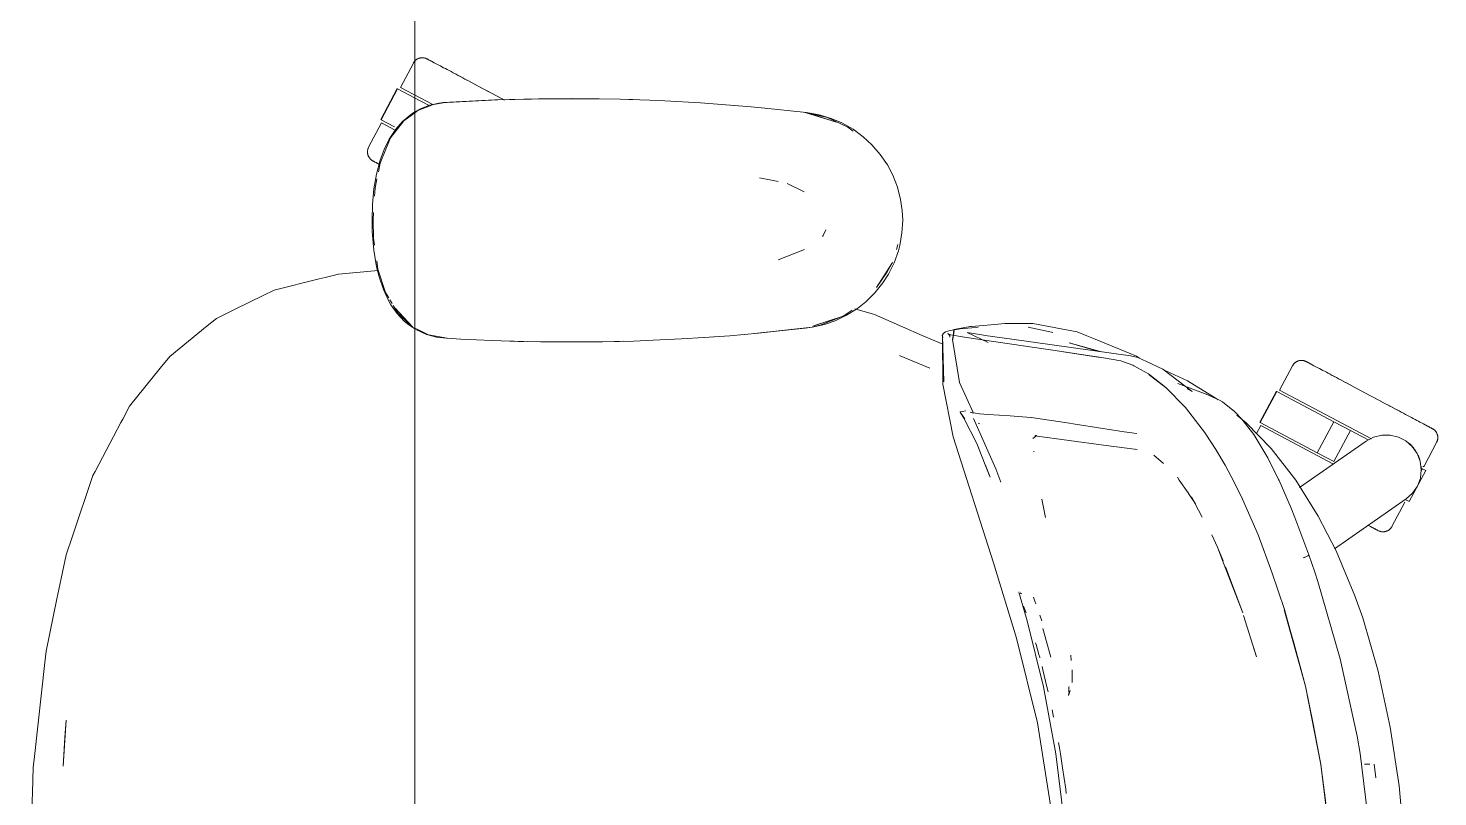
# Model space of a CAD drawing. Header units: millimetres. Extents: x 155927 to 326028, y -36033 to 97293.
# Drawn here: x 192746 to 193308, y 32216 to 32522 of the extents above; entities that cross this region are included whole.
import ezdxf

# ---------------------------------------------------------------- set-up
doc = ezdxf.new("R2010")
doc.units = ezdxf.units.MM
doc.header["$MEASUREMENT"] = 0
doc.layers.add('G-IMPT', color=8, linetype='CONTINUOUS', lineweight=9)
doc.layers.add('I-FURN', color=8, linetype='CONTINUOUS', lineweight=9)

msp = doc.modelspace()

# ---------------------------------------------------------------- linework, layer by layer
at = {"layer": 'G-IMPT'}
for p, q in [((192953.64, 32493.85), (192932.25, 32493.35)), ((192943.81, 32493.69), (192932.25, 32493.35)), ((192953.64, 32493.85), (192933.46, 32493.39)), ((192943.81, 32493.69), (192963.03, 32493.9)), ((192953.64, 32493.85), (192943.81, 32493.69)), ((192973.83, 32493.81), (192943.81, 32493.69)), ((192951.61, 32493.83), (192949.7, 32493.76)), ((192953.64, 32493.81), (192951.61, 32493.83)), ((192973.83, 32493.81), (192953.64, 32493.85)), ((192973.83, 32493.81), (192963.03, 32493.9)), ((192973.83, 32493.81), (192982.25, 32493.64)), ((192994, 32493.25), (192982.25, 32493.64)), ((192900.4, 32488.28), (192895.99, 32485.01)), ((192900.4, 32488.57), (192899.21, 32487.88)), ((192902.64, 32489.84), (192900.4, 32488.57)), ((192901.61, 32489.17), (192900.4, 32488.28)), ((192907.81, 32491.58), (192901.61, 32489.17)), ((192902.64, 32489.84), (192906.28, 32491.24)), ((192907.63, 32491.6), (192906.28, 32491.24)), ((192907.63, 32491.6), (192910.02, 32492.05)), ((192907.81, 32491.58), (192911.66, 32492.17)), ((192911.67, 32492.3), (192910.02, 32492.05)), ((192933.46, 32493.39), (192911.67, 32492.3)), ((192932.25, 32493.35), (192911.67, 32492.3)), ((192911.67, 32492.3), (192913.28, 32492.41)), ((192933.46, 32493.39), (192913.28, 32492.41)), ((192932.25, 32493.35), (192933.46, 32493.39)), ((192987.18, 32493.5), (192985.69, 32493.52)), ((192989.12, 32493.39), (192987.18, 32493.5)), ((192994, 32493.25), (193000.03, 32493)), ((193014.17, 32492.19), (193000.03, 32493)), ((193019.26, 32491.86), (193014.17, 32492.19)), ((193019.26, 32491.86), (193034.31, 32490.62)), ((193027.44, 32491.21), (193029.12, 32491.04)), ((193034.31, 32490.62), (193038.44, 32490.27)), ((193038.44, 32490.27), (193056.37, 32488.36)), ((193055.86, 32488.36), (193068.32, 32484.53)), ((193055.86, 32488.36), (193059.17, 32487.45)), ((193056.37, 32488.36), (193061.41, 32487.47)), ((193064.82, 32486.32), (193056.42, 32488.24)), ((192895.99, 32485.01), (192890.77, 32478.22)), ((192892.8, 32481.77), (192895.47, 32484.81)), ((192899.21, 32487.88), (192895.47, 32484.81)), ((193068.32, 32484.53), (193059.17, 32487.45)), ((193066.28, 32486), (193061.41, 32487.47)), ((193064.82, 32486.32), (193072.89, 32482.58)), ((193070.51, 32484.19), (193066.28, 32486)), ((193070.51, 32484.19), (193074.95, 32481.68)), ((193075, 32480.99), (193072.89, 32482.58)), ((192890.15, 32477.72), (192888.16, 32473.65)), ((192890.77, 32478.22), (192888.93, 32473.82)), ((192890.15, 32477.72), (192892.8, 32481.77)), ((193079.04, 32478.68), (193074.95, 32481.68)), ((193079.04, 32478.68), (193082.48, 32475.52)), ((192886.58, 32469.31), (192888.16, 32473.65)), ((192886.6, 32468.2), (192888.93, 32473.82)), ((193085.8, 32471.68), (193082.48, 32475.52)), ((193088.63, 32467.52), (193085.8, 32471.68)), ((192886.58, 32469.31), (192885.15, 32463.83)), ((192886.6, 32468.2), (192885.89, 32464.74)), ((193088.63, 32467.52), (193090.82, 32463.35)), ((192884.15, 32457.9), (192885.15, 32463.83)), ((192885.33, 32461.99), (192884.56, 32458.24)), ((193037.65, 32462.4), (193045.09, 32460.82)), ((193055.49, 32456.79), (193048.7, 32460.06)), ((193090.82, 32463.35), (193092.65, 32458.64)), ((192884.15, 32457.9), (192883.58, 32451.75)), ((192884.56, 32458.24), (192884.37, 32455.03)), ((193093.91, 32453.77), (193092.65, 32458.64)), ((192883.4, 32445.41), (192883.58, 32451.75)), ((193093.91, 32453.77), (193094.56, 32449.26)), ((193094.73, 32445.41), (193094.56, 32449.26)), ((192883.49, 32440.91), (192883.4, 32445.41)), ((192883.97, 32448.52), (192883.78, 32445.41)), ((192884.01, 32438.25), (192883.78, 32445.41)), ((193094.73, 32445.41), (193094.44, 32440.37)), ((192883.49, 32440.91), (192884.07, 32433.59)), ((192884.01, 32438.25), (192884.4, 32435.47)), ((193063.1, 32439.36), (193062.81, 32438.91)), ((193064.12, 32441.59), (193063.1, 32439.36)), ((193094.44, 32440.37), (193093.56, 32435.42)), ((192885.18, 32426.83), (192884.07, 32433.59)), ((193045.15, 32429.69), (193055.58, 32433.84)), ((193091.28, 32428.52), (193092.99, 32433.3)), ((193092.19, 32433.73), (193092.81, 32435.76)), ((193093.56, 32435.42), (193092.99, 32433.3)), ((192886.16, 32422.9), (192885.18, 32426.83)), ((192885.27, 32429.28), (192885.74, 32425.99)), ((193090.63, 32428.62), (193084.31, 32418.67)), ((193090.63, 32428.62), (193088.47, 32424.94)), ((193091.28, 32428.52), (193089.04, 32424.01)), ((192844.39, 32417.64), (192862.33, 32422.04)), ((192862.33, 32422.04), (192864.7, 32422.63)), ((192869.99, 32423.92), (192864.7, 32422.63)), ((192885.87, 32425.37), (192869.99, 32423.92)), ((192885.74, 32425.99), (192888.77, 32416.6)), ((192886.16, 32422.9), (192887.9, 32417.82)), ((193088.47, 32424.94), (193084.31, 32418.67)), ((193089.04, 32424.01), (193086.77, 32420.47)), ((192840.02, 32415.49), (192828.55, 32409.85)), ((192840.02, 32415.49), (192844.39, 32417.64)), ((192887.9, 32417.82), (192890.11, 32413.18)), ((192888.77, 32416.6), (192890.01, 32414.51)), ((193083.59, 32416.49), (193079.98, 32412.94)), ((193083.59, 32416.49), (193086.77, 32420.47)), ((192821.39, 32406.32), (192828.55, 32409.85)), ((192890.11, 32413.18), (192890.91, 32411.8)), ((192890.51, 32413.68), (192891.37, 32412.24)), ((192893.36, 32408.35), (192890.91, 32411.8)), ((192891.84, 32411.45), (192893.73, 32408.29)), ((192892.53, 32410.38), (192893.81, 32408.91)), ((192892.53, 32410.38), (192899.44, 32402.99)), ((193071.02, 32407.2), (193074.6, 32409.62)), ((193072.35, 32407.59), (193076.67, 32410.32)), ((193083.51, 32407.88), (193075.69, 32410.13)), ((193079.98, 32412.94), (193076.67, 32410.32)), ((192817.74, 32403.35), (192821.39, 32406.32)), ((192896.22, 32405.3), (192893.36, 32408.35)), ((192893.73, 32408.29), (192899.44, 32402.99)), ((192894.44, 32408.19), (192897.03, 32405.22)), ((192896.22, 32405.3), (192897.55, 32404.17)), ((192899.44, 32402.99), (192897.03, 32405.22)), ((192900.4, 32402.21), (192897.55, 32404.17)), ((193058.67, 32402.8), (193063.63, 32403.95)), ((193071.02, 32407.2), (193059.17, 32403.38)), ((193068.32, 32406.29), (193059.17, 32403.38)), ((193061.8, 32403.59), (193069.99, 32406.79)), ((193067.77, 32405.4), (193063.63, 32403.95)), ((193072.35, 32407.59), (193067.77, 32405.4)), ((193071.02, 32407.2), (193068.32, 32406.29)), ((193083.51, 32407.88), (193094.63, 32403.02)), ((193131.4, 32403.97), (193122.08, 32403.17)), ((193131.4, 32403.97), (193135.36, 32404.32)), ((193135.36, 32404.32), (193139.53, 32404.31)), ((193146.5, 32404.29), (193139.53, 32404.31)), ((193146.5, 32404.29), (193164.19, 32401.05)), ((192817.74, 32403.35), (192802.79, 32391.18)), ((192901.67, 32401.89), (192900.4, 32402.51)), ((192900.77, 32401.97), (192905.09, 32399.98)), ((192901.67, 32401.89), (192905.93, 32399.78)), ((192909.04, 32398.91), (192905.09, 32399.98)), ((192905.93, 32399.78), (192913.28, 32398.41)), ((192913.05, 32398.41), (192909.04, 32398.91)), ((192918.72, 32398.13), (192913.05, 32398.41)), ((192995.37, 32397.63), (193006.68, 32398.17)), ((193015.55, 32398.73), (193006.68, 32398.17)), ((193015.55, 32398.73), (193025.84, 32399.46)), ((193017.59, 32398.87), (193015.69, 32398.78)), ((193017.59, 32398.87), (193019.01, 32399)), ((193037.24, 32400.44), (193025.84, 32399.46)), ((193058.67, 32402.8), (193035.72, 32400.34)), ((193035.72, 32400.34), (193055.86, 32402.46)), ((193058.67, 32402.8), (193037.24, 32400.44)), ((193058.67, 32402.8), (193055.86, 32402.46)), ((193058.75, 32403.01), (193061.8, 32403.59)), ((193094.63, 32403.02), (193102.47, 32399.6)), ((193102.47, 32399.6), (193110.64, 32396.03)), ((193110.5, 32399.58), (193110.89, 32400.16)), ((193110.5, 32399.58), (193110.69, 32398.72)), ((193111.11, 32381.02), (193110.53, 32399.47)), ((193110.53, 32399.47), (193110.63, 32399)), ((193111.11, 32381.02), (193110.63, 32399)), ((193110.67, 32380.13), (193110.63, 32399)), ((193110.63, 32399), (193110.66, 32398.83)), ((193110.69, 32398.72), (193110.66, 32398.83)), ((193111.27, 32400.65), (193110.89, 32400.16)), ((193111.27, 32400.65), (193111.81, 32400.97)), ((193113.67, 32401.52), (193111.81, 32400.97)), ((193113.16, 32399.93), (193112.66, 32400.32)), ((193113.75, 32399.77), (193112.66, 32400.32)), ((193113.75, 32399.77), (193113.13, 32399.93)), ((193113.13, 32399.93), (193119.4, 32398.83)), ((193113.48, 32399.39), (193113.16, 32399.93)), ((193113.48, 32399.39), (193113.56, 32398.89)), ((193116.95, 32402.06), (193113.67, 32401.52)), ((193115.27, 32401.46), (193114.59, 32397.88)), ((193114.65, 32397.92), (193115.04, 32401.87)), ((193115.27, 32401.46), (193114.65, 32397.92)), ((193117.36, 32402.32), (193115.04, 32401.87)), ((193116.95, 32402.06), (193117.56, 32402.13)), ((193117.36, 32402.32), (193121.61, 32403.13)), ((193122.25, 32402.65), (193117.56, 32402.13)), ((193127.25, 32397.71), (193119.4, 32398.83)), ((193128.8, 32396.73), (193120.37, 32400.73)), ((193120.37, 32400.73), (193121.24, 32400.59)), ((193121.24, 32400.59), (193126.26, 32399.76)), ((193122.08, 32403.17), (193121.61, 32403.13)), ((193122.25, 32402.65), (193124.84, 32402.86)), ((193126.26, 32399.76), (193127.55, 32399.54)), ((193138.22, 32398.1), (193127.55, 32399.54)), ((193144.63, 32402.88), (193153.94, 32400.83)), ((193153.94, 32400.83), (193154.51, 32400.68)), ((193164.19, 32401.05), (193168.05, 32399.46)), ((193171.42, 32398.07), (193168.05, 32399.46)), ((192918.72, 32398.13), (192931.28, 32397.51)), ((192934.82, 32397.39), (192931.28, 32397.51)), ((192950.49, 32397.01), (192934.82, 32397.39)), ((192938.22, 32397.33), (192941.55, 32397.19)), ((192943.77, 32397.19), (192941.55, 32397.19)), ((192950.49, 32397.01), (192955, 32396.96)), ((192955, 32396.96), (192969.72, 32396.97)), ((192975.19, 32397.04), (192969.72, 32396.97)), ((192975.19, 32397.04), (192987.49, 32397.33)), ((192981.97, 32397.18), (192979.89, 32397.18)), ((192983.62, 32397.25), (192981.97, 32397.18)), ((192995.37, 32397.63), (192987.49, 32397.33)), ((193117.3, 32380.84), (193114.59, 32397.88)), ((193158.13, 32393.16), (193127.25, 32397.71)), ((193138.22, 32398.1), (193185.43, 32391.43)), ((193158.13, 32393.16), (193173.32, 32390.83)), ((193158.73, 32393.06), (193173.89, 32390.77)), ((193158.73, 32393.06), (193173.32, 32390.83)), ((193161.01, 32396.56), (193172.9, 32393.2)), ((193161.01, 32396.56), (193173.96, 32393.05)), ((193187.87, 32391.27), (193171.42, 32398.07)), ((192802.79, 32391.18), (192799.03, 32386.51)), ((193093.41, 32391.6), (193093.67, 32391.49)), ((193105.53, 32386.57), (193093.67, 32391.49)), ((193181.57, 32389.47), (193173.89, 32390.77)), ((193186.36, 32387.71), (193181.57, 32389.47)), ((193185.43, 32391.43), (193188.43, 32390.78)), ((193186.36, 32387.71), (193186.78, 32387.5)), ((193192.61, 32384.21), (193186.78, 32387.5)), ((193189.04, 32390.5), (193187.87, 32391.27)), ((193191.79, 32389.22), (193188.43, 32390.78)), ((193198.37, 32386.15), (193191.79, 32389.22)), ((192786.82, 32371.38), (192799.03, 32386.51)), ((193199.58, 32378.79), (193192.61, 32384.21)), ((193192.84, 32383.89), (193199.79, 32378.49)), ((193192.84, 32383.89), (193196.21, 32381.3)), ((193210.02, 32377.24), (193198.37, 32386.15)), ((193208.13, 32381.53), (193199.5, 32385.51)), ((193219.58, 32374.4), (193208.13, 32381.53)), ((193114.87, 32359.18), (193110.67, 32380.13)), ((193117.3, 32380.84), (193122.89, 32368.54)), ((193199.79, 32378.49), (193196.21, 32381.3)), ((193199.58, 32378.79), (193207.31, 32370.89)), ((193204.36, 32380.47), (193216.27, 32375.96)), ((193210.02, 32377.24), (193208.07, 32378.35)), ((193218.5, 32374.89), (193216.27, 32375.96)), ((192786.82, 32371.38), (192784.11, 32366.25)), ((193207.31, 32370.89), (193215.33, 32360.46)), ((193220.93, 32373.71), (193218.5, 32374.89)), ((193219.58, 32374.4), (193220.34, 32373.9)), ((193220.93, 32373.71), (193222.07, 32373.1)), ((193222.07, 32373.1), (193226.93, 32369.23)), ((192783.39, 32364.87), (192773.09, 32345.37)), ((192783.39, 32364.87), (192784.11, 32366.25)), ((193117.66, 32369.03), (193117.63, 32368.86)), ((193117.69, 32369.16), (193117.66, 32369.03)), ((193117.66, 32369.03), (193119.5, 32366.32)), ((193117.66, 32369.03), (193119.01, 32366.57)), ((193118.38, 32369.3), (193117.69, 32369.16)), ((193119.91, 32369.47), (193118.38, 32369.3)), ((193124.29, 32356.46), (193119.01, 32366.57)), ((193121.64, 32368.99), (193122.42, 32368.72)), ((193122.48, 32368.69), (193122.42, 32368.72)), ((193124.94, 32368.41), (193122.48, 32368.69)), ((193131.84, 32346.36), (193122.92, 32366.51)), ((193125.3, 32364.35), (193124.86, 32364.62)), ((193124.94, 32368.41), (193125.31, 32368.37)), ((193128.72, 32368.11), (193125.31, 32368.37)), ((193128.72, 32368.11), (193137.56, 32367.48)), ((193145.81, 32366.86), (193137.56, 32367.48)), ((193145.89, 32366.85), (193145.81, 32366.86)), ((193145.89, 32366.85), (193161.1, 32364.64)), ((193161.1, 32364.64), (193162.65, 32364.4)), ((193229.83, 32366.21), (193226.93, 32369.23)), ((193227.82, 32367.79), (193231.5, 32364.79)), ((193229.83, 32366.21), (193234.54, 32360.08)), ((193231.5, 32364.79), (193241.46, 32354.5)), ((193130.86, 32308.94), (193114.87, 32359.18)), ((193146.55, 32358.47), (193148.11, 32359.72)), ((193147.4, 32359.59), (193147.66, 32359.64)), ((193174.73, 32355.85), (193147.4, 32359.59)), ((193147.9, 32359.68), (193147.66, 32359.64)), ((193162.65, 32364.4), (193174.43, 32362.53)), ((193176.09, 32362.27), (193174.43, 32362.53)), ((193182.92, 32361.21), (193176.09, 32362.27)), ((193182.92, 32361.21), (193188, 32360.46)), ((193215.33, 32360.46), (193215.5, 32360.2)), ((193219.39, 32354.1), (193215.5, 32360.2)), ((193234.54, 32360.08), (193235.41, 32358.79)), ((193124.29, 32356.46), (193127.55, 32347.99)), ((193146.9, 32353.52), (193146.94, 32353.18)), ((193174.73, 32355.85), (193188.09, 32354.07)), ((193188.09, 32354.07), (193187.62, 32354.22)), ((193219.39, 32354.1), (193223.15, 32347.87)), ((193240.14, 32350.79), (193235.41, 32358.79)), ((193251.26, 32341.89), (193241.46, 32354.5)), ((193129.56, 32343.09), (193127.54, 32348.2)), ((193127.54, 32348.2), (193129.33, 32343.67)), ((193127.55, 32347.99), (193129.56, 32343.09)), ((193198.59, 32348.57), (193194.68, 32351.91)), ((193226.72, 32341.08), (193223.15, 32347.87)), ((193244.45, 32342.18), (193240.14, 32350.79)), ((193244.67, 32341.74), (193240.14, 32350.79)), ((193240.14, 32350.79), (193240.45, 32350.19)), ((193244.67, 32341.74), (193240.45, 32350.19)), ((192764.06, 32319.62), (192772.21, 32343.71)), ((192773.09, 32345.37), (192772.21, 32343.71)), ((193133.84, 32341.11), (193131.84, 32346.36)), ((193204.86, 32341.94), (193204.11, 32343.04)), ((193244.45, 32342.18), (193244.67, 32341.74)), ((193208.35, 32336.81), (193204.86, 32341.94)), ((193208.75, 32336.23), (193208.35, 32336.81)), ((193226.72, 32341.08), (193230.11, 32334.36)), ((193244.67, 32341.74), (193249.44, 32330.78)), ((193251.26, 32341.89), (193260.24, 32327.6)), ((193151.58, 32327.05), (193150.16, 32334.3)), ((193211.31, 32332.47), (193208.75, 32336.23)), ((193211.31, 32332.47), (193209.8, 32335.25)), ((193213.98, 32327.16), (193209.8, 32335.25)), ((193236.29, 32320.13), (193230.11, 32334.36)), ((193249.44, 32330.78), (193250.92, 32327.1)), ((193250.92, 32327.1), (193256.49, 32312.14)), ((193260.24, 32327.6), (193267.33, 32313.82)), ((192764.06, 32319.62), (192761.55, 32312.18)), ((193217.86, 32320.1), (193220.06, 32315.25)), ((193236.29, 32320.13), (193241.75, 32305.25)), ((193220.06, 32315.25), (193222.37, 32309.81)), ((193220.06, 32315.25), (193222.78, 32308.17)), ((192758.68, 32298.36), (192761.55, 32312.18)), ((193130.86, 32308.94), (193140.04, 32278.96)), ((193255.22, 32311.36), (193254.17, 32310.93)), ((193254.17, 32310.93), (193254.76, 32311.16)), ((193255.22, 32311.36), (193254.76, 32311.16)), ((193255.22, 32311.36), (193256.05, 32311.74)), ((193255.22, 32311.36), (193255.87, 32311.63)), ((193255.87, 32311.63), (193256.05, 32311.74)), ((193256.45, 32312.01), (193256.05, 32311.74)), ((193256.05, 32311.74), (193256.44, 32311.96)), ((193256.45, 32312.01), (193256.44, 32311.96)), ((193256.49, 32312.14), (193256.45, 32312.01)), ((193256.45, 32312.01), (193256.45, 32312.14)), ((193256.45, 32312.14), (193258.86, 32305.21)), ((193274.84, 32295.85), (193267.33, 32313.82)), ((193223.45, 32306.44), (193222.78, 32308.17)), ((193230.16, 32289), (193223.34, 32307.4)), ((193230.16, 32289), (193223.45, 32306.44)), ((193246.75, 32290.33), (193241.75, 32305.25)), ((193260.05, 32301.6), (193258.86, 32305.21)), ((192757.91, 32294.68), (192758.68, 32298.36)), ((193141.09, 32297.37), (193141, 32297.14)), ((193141, 32297.14), (193141.06, 32296.91)), ((193269, 32270.77), (193260.05, 32301.6)), ((192757.91, 32294.68), (192753.56, 32273.74)), ((193141.06, 32296.91), (193141.13, 32296.61)), ((193141.13, 32296.61), (193141.2, 32296.34)), ((193144.27, 32285.92), (193141.2, 32296.34)), ((193142.09, 32296.6), (193141.48, 32296.98)), ((193142.09, 32296.6), (193141.88, 32296.74)), ((193143.11, 32291.11), (193142.87, 32291.77)), ((193147.39, 32293.67), (193146.78, 32295.32)), ((193147.39, 32293.67), (193147.77, 32292.66)), ((193277.92, 32287.12), (193274.84, 32295.85)), ((193143.11, 32291.11), (193143.85, 32289.01)), ((193150.82, 32259.6), (193144.27, 32285.92)), ((193150.11, 32285.9), (193149.38, 32288.12)), ((193235.69, 32271.52), (193230.44, 32288.01)), ((193250.48, 32277.08), (193246.71, 32290.25)), ((193255.14, 32259.84), (193246.71, 32290.25)), ((193255.14, 32259.84), (193246.75, 32290.33)), ((193277.92, 32287.12), (193284.09, 32265.87)), ((193150.55, 32282.81), (193153.75, 32271.37)), ((193148.35, 32245.28), (193140.04, 32278.96)), ((193147.85, 32276.49), (193147.64, 32277.18)), ((193148.96, 32272.49), (193147.85, 32276.49)), ((193235.69, 32271.52), (193234.61, 32274.96)), ((193250.48, 32277.08), (193255.14, 32259.84)), ((192748.95, 32231.87), (192753.08, 32269.32)), ((192753.56, 32273.74), (192753.08, 32269.32)), ((193148.96, 32272.49), (193149.28, 32271.35)), ((193149.28, 32271.35), (193149.33, 32271.17)), ((193161.84, 32270.1), (193161.63, 32272.19)), ((193269, 32270.77), (193275.66, 32239.98)), ((193150.58, 32266.33), (193150.25, 32267.63)), ((193150.58, 32266.33), (193152.14, 32259.58)), ((193162.24, 32261.25), (193162.15, 32266.3)), ((193162.15, 32266.3), (193162.23, 32264.03)), ((193162.24, 32261.25), (193162.23, 32264.03)), ((193284.09, 32265.87), (193288.91, 32243.51)), ((193150.82, 32259.6), (193155.75, 32232.93)), ((193152.59, 32257.61), (193152.14, 32259.58)), ((193160.7, 32256.19), (193161.39, 32258.14)), ((193160.92, 32257.42), (193160.95, 32259.54)), ((193160.96, 32259.4), (193160.95, 32259.54)), ((193255.14, 32259.84), (193261.31, 32228.71)), ((193255.14, 32259.84), (193258.21, 32244.81)), ((193255.14, 32259.84), (193261.31, 32228.79)), ((193160.92, 32257.24), (193160.7, 32256.19)), ((193154.79, 32247.56), (193154.25, 32250.37)), ((192760.35, 32228.04), (192761.6, 32246.32)), ((192761.6, 32246.32), (192760.98, 32239.37)), ((193148.35, 32245.28), (193154.35, 32207.36)), ((193261.31, 32228.71), (193258.21, 32244.81)), ((193288.91, 32243.51), (193292.4, 32220.09)), ((192760.35, 32228.04), (192760.98, 32239.37)), ((193156.72, 32237.46), (193157.27, 32234.55)), ((193276.85, 32233.06), (193275.66, 32239.98)), ((192748.95, 32231.87), (192748.47, 32227.5)), ((193155.75, 32232.93), (193159.05, 32206.01)), ((193157.52, 32232.92), (193157.27, 32234.55)), ((193158.37, 32227.3), (193157.52, 32232.92)), ((193280.66, 32202.89), (193276.85, 32233.06)), ((192748.14, 32217.56), (192748.47, 32227.5)), ((193158.37, 32227.3), (193159.66, 32218.78)), ((193265.14, 32197.19), (193261.31, 32228.79)), ((193265.1, 32197.15), (193261.31, 32228.71)), ((193261.31, 32228.71), (193263.26, 32213.23)), ((193278.64, 32228.75), (193280.73, 32228.82)), ((193280.73, 32228.82), (193280.62, 32228.82)), ((193282.5, 32228.79), (193283.15, 32223.38)), ((193159.66, 32218.78), (193159.85, 32217.12)), ((193292.4, 32220.09), (193294.66, 32194.52)), ((192748.14, 32217.56), (192746.44, 32165.38))]:
    msp.add_line(p, q, dxfattribs=at)
at = {"layer": 'I-FURN'}
for p, q in [((192900.4, 31407.61), (192900.4, 32807.61)), ((192900.4, 32807.61), (192900.4, 31407.61)), ((192899.84, 32508.04), (192894.69, 32498.36)), ((192899.84, 32508.04), (192899.92, 32508.19)), ((192899.92, 32508.19), (192900, 32508.32)), ((192900, 32508.32), (192900.09, 32508.46)), ((192900.09, 32508.46), (192900.19, 32508.59)), ((192900.19, 32508.59), (192900.29, 32508.71)), ((192900.29, 32508.71), (192900.39, 32508.84)), ((192900.39, 32508.84), (192900.5, 32508.95)), ((192900.5, 32508.95), (192900.62, 32509.07)), ((192900.62, 32509.07), (192900.74, 32509.18)), ((192900.74, 32509.18), (192900.86, 32509.28)), ((192900.86, 32509.28), (192900.99, 32509.38)), ((192900.99, 32509.38), (192901.12, 32509.47)), ((192901.12, 32509.47), (192901.25, 32509.56)), ((192901.25, 32509.56), (192901.39, 32509.65)), ((192901.39, 32509.65), (192901.53, 32509.72)), ((192901.53, 32509.72), (192901.68, 32509.79)), ((192901.68, 32509.79), (192901.82, 32509.86)), ((192901.82, 32509.86), (192901.97, 32509.92)), ((192901.97, 32509.92), (192902.12, 32509.98)), ((192902.12, 32509.98), (192902.28, 32510.02)), ((192902.28, 32510.02), (192902.43, 32510.06)), ((192902.43, 32510.06), (192902.59, 32510.1)), ((192902.59, 32510.1), (192902.75, 32510.13)), ((192902.75, 32510.13), (192902.91, 32510.15)), ((192902.91, 32510.15), (192903.07, 32510.17)), ((192903.07, 32510.17), (192903.23, 32510.18)), ((192903.23, 32510.18), (192903.39, 32510.18)), ((192903.39, 32510.18), (192903.55, 32510.18)), ((192903.55, 32510.18), (192903.71, 32510.17)), ((192903.71, 32510.17), (192903.87, 32510.15)), ((192903.87, 32510.15), (192904.03, 32510.13)), ((192904.03, 32510.13), (192904.19, 32510.1)), ((192904.19, 32510.1), (192904.35, 32510.07)), ((192904.35, 32510.07), (192904.51, 32510.03)), ((192904.51, 32510.03), (192904.66, 32509.98)), ((192904.66, 32509.98), (192904.81, 32509.93)), ((192904.81, 32509.93), (192904.96, 32509.87)), ((192904.96, 32509.87), (192905.11, 32509.8)), ((192905.11, 32509.8), (192905.25, 32509.73)), ((192905.25, 32509.73), (192905.29, 32509.71)), ((192905.29, 32509.71), (192905.31, 32509.7)), ((192905.3, 32509.71), (192905.29, 32509.71)), ((192905.34, 32509.69), (192905.3, 32509.71)), ((192905.31, 32509.7), (192905.37, 32509.67)), ((192905.42, 32509.64), (192905.34, 32509.69)), ((192905.37, 32509.67), (192905.47, 32509.61)), ((192905.54, 32509.58), (192905.42, 32509.64)), ((192905.47, 32509.61), (192905.61, 32509.54)), ((192905.71, 32509.49), (192905.54, 32509.58)), ((192905.61, 32509.54), (192905.79, 32509.44)), ((192905.91, 32509.38), (192905.71, 32509.49)), ((192905.79, 32509.44), (192906.01, 32509.33)), ((192906.15, 32509.26), (192905.91, 32509.38)), ((192906.01, 32509.33), (192906.27, 32509.19)), ((192906.43, 32509.11), (192906.15, 32509.26)), ((192906.27, 32509.19), (192906.57, 32509.03)), ((192906.75, 32508.94), (192906.43, 32509.11)), ((192906.57, 32509.03), (192906.9, 32508.85)), ((192907.1, 32508.75), (192906.75, 32508.94)), ((192906.9, 32508.85), (192907.28, 32508.66)), ((192907.49, 32508.54), (192907.1, 32508.75)), ((192907.28, 32508.66), (192907.69, 32508.44)), ((192907.92, 32508.31), (192907.49, 32508.54)), ((192907.69, 32508.44), (192908.13, 32508.2)), ((192908.39, 32508.06), (192907.92, 32508.31)), ((192908.13, 32508.2), (192908.62, 32507.94)), ((192908.89, 32507.8), (192908.39, 32508.06)), ((192908.62, 32507.94), (192909.13, 32507.67)), ((192909.43, 32507.51), (192908.89, 32507.8)), ((192909.13, 32507.67), (192909.68, 32507.38)), ((192909.99, 32507.21), (192909.43, 32507.51)), ((192909.68, 32507.38), (192910.27, 32507.07)), ((192910.6, 32506.89), (192909.99, 32507.21)), ((192911.23, 32506.55), (192910.6, 32506.89)), ((192911.89, 32506.2), (192911.23, 32506.55)), ((192912.59, 32505.83), (192911.89, 32506.2)), ((192913.31, 32505.45), (192912.59, 32505.83)), ((192914.06, 32505.05), (192913.31, 32505.45)), ((192914.84, 32504.64), (192914.06, 32505.05)), ((192915.64, 32504.21), (192914.84, 32504.64)), ((192916.46, 32503.77), (192915.64, 32504.21)), ((192916.01, 32504.01), (192916.85, 32503.57)), ((192917.31, 32503.32), (192916.46, 32503.77)), ((192916.85, 32503.57), (192917.7, 32503.11)), ((192918.18, 32502.86), (192917.31, 32503.32)), ((192917.7, 32503.11), (192918.58, 32502.64)), ((192919.06, 32502.39), (192918.18, 32502.86)), ((192918.58, 32502.64), (192919.48, 32502.17)), ((192919.97, 32501.91), (192919.06, 32502.39)), ((192919.48, 32502.17), (192920.39, 32501.68)), ((192920.89, 32501.42), (192919.97, 32501.91)), ((192920.39, 32501.68), (192921.32, 32501.19)), ((192921.83, 32500.92), (192920.89, 32501.42)), ((192921.32, 32501.19), (192922.27, 32500.69)), ((192922.78, 32500.41), (192921.83, 32500.92)), ((192922.27, 32500.69), (192923.22, 32500.18)), ((192923.74, 32499.9), (192922.78, 32500.41)), ((192923.22, 32500.18), (192924.19, 32499.66)), ((192924.72, 32499.38), (192923.74, 32499.9)), ((192924.19, 32499.66), (192925.17, 32499.14)), ((192925.7, 32498.86), (192924.72, 32499.38)), ((192893.4, 32497.91), (192886.83, 32485.55)), ((192887, 32485.46), (192893.57, 32497.82)), ((192893.57, 32497.82), (192900.26, 32494.26)), ((192899.98, 32495.55), (192894.69, 32498.36)), ((192907.36, 32491.62), (192899.98, 32495.55)), ((192900.26, 32494.26), (192906.08, 32491.17)), ((192925.17, 32499.14), (192926.16, 32498.62)), ((192926.69, 32498.33), (192925.7, 32498.86)), ((192926.16, 32498.62), (192927.15, 32498.09)), ((192927.69, 32497.8), (192926.69, 32498.33)), ((192927.15, 32498.09), (192928.15, 32497.56)), ((192928.69, 32497.27), (192927.69, 32497.8)), ((192928.15, 32497.56), (192929.15, 32497.02)), ((192929.7, 32496.74), (192928.69, 32497.27)), ((192929.15, 32497.02), (192930.16, 32496.49)), ((192930.7, 32496.2), (192929.7, 32496.74)), ((192930.16, 32496.49), (192931.16, 32495.95)), ((192931.71, 32495.67), (192930.7, 32496.2)), ((192931.16, 32495.95), (192932.17, 32495.42)), ((192932.71, 32495.13), (192931.71, 32495.67)), ((192932.17, 32495.42), (192933.17, 32494.89)), ((192933.71, 32494.6), (192932.71, 32495.13)), ((192933.17, 32494.89), (192934.17, 32494.36)), ((192934.7, 32494.07), (192933.71, 32494.6)), ((192934.17, 32494.36), (192935.16, 32493.83)), ((192935.69, 32493.55), (192934.7, 32494.07)), ((192935.16, 32493.83), (192936.14, 32493.31)), ((192887.18, 32484.23), (192882.03, 32474.55)), ((192892.29, 32482.65), (192887, 32485.46)), ((192892.37, 32481.47), (192887.18, 32484.23)), ((192881.56, 32472.81), (192881.57, 32472.97)), ((192881.56, 32472.65), (192881.56, 32472.81)), ((192881.56, 32472.48), (192881.56, 32472.65)), ((192881.57, 32472.32), (192881.56, 32472.48)), ((192881.57, 32472.97), (192881.59, 32473.13)), ((192881.59, 32472.16), (192881.57, 32472.32)), ((192881.59, 32473.13), (192881.61, 32473.29)), ((192881.61, 32472), (192881.59, 32472.16)), ((192881.61, 32473.29), (192881.64, 32473.45)), ((192881.64, 32471.84), (192881.61, 32472)), ((192881.64, 32473.45), (192881.67, 32473.6)), ((192881.68, 32471.69), (192881.64, 32471.84)), ((192881.67, 32473.6), (192881.71, 32473.76)), ((192881.72, 32471.53), (192881.68, 32471.69)), ((192881.71, 32473.76), (192881.76, 32473.91)), ((192881.77, 32471.38), (192881.72, 32471.53)), ((192881.76, 32473.91), (192881.81, 32474.07)), ((192881.82, 32471.23), (192881.77, 32471.38)), ((192881.81, 32474.07), (192881.87, 32474.22)), ((192881.88, 32471.08), (192881.82, 32471.23)), ((192881.87, 32474.22), (192881.94, 32474.36)), ((192881.94, 32474.36), (192882.01, 32474.51)), ((192882.01, 32474.51), (192882.03, 32474.55)), ((192881.95, 32470.93), (192881.88, 32471.08)), ((192882.02, 32470.78), (192881.95, 32470.93)), ((192882.1, 32470.64), (192882.02, 32470.78)), ((192882.18, 32470.51), (192882.1, 32470.64)), ((192882.27, 32470.37), (192882.18, 32470.51)), ((192882.36, 32470.24), (192882.27, 32470.37)), ((192882.46, 32470.11), (192882.36, 32470.24)), ((192882.56, 32469.99), (192882.46, 32470.11)), ((192882.67, 32469.87), (192882.56, 32469.99)), ((192882.79, 32469.76), (192882.67, 32469.87)), ((192882.91, 32469.65), (192882.79, 32469.76)), ((192883.03, 32469.54), (192882.91, 32469.65)), ((192883.15, 32469.44), (192883.03, 32469.54)), ((192883.28, 32469.35), (192883.15, 32469.44)), ((192883.42, 32469.26), (192883.28, 32469.35)), ((192883.56, 32469.17), (192883.42, 32469.26)), ((192883.7, 32469.1), (192883.56, 32469.17)), ((192883.7, 32469.09), (192883.7, 32469.1)), ((192883.7, 32469.1), (192883.72, 32469.08)), ((192883.74, 32469.07), (192883.7, 32469.09)), ((192883.72, 32469.08), (192883.78, 32469.05)), ((192883.83, 32469.03), (192883.74, 32469.07)), ((192883.78, 32469.05), (192883.88, 32469)), ((192883.95, 32468.96), (192883.83, 32469.03)), ((192883.88, 32469), (192884.02, 32468.92)), ((192884.11, 32468.88), (192883.95, 32468.96)), ((192884.02, 32468.92), (192884.2, 32468.83)), ((192884.31, 32468.77), (192884.11, 32468.88)), ((192884.2, 32468.83), (192884.42, 32468.71)), ((192884.55, 32468.64), (192884.31, 32468.77)), ((192884.42, 32468.71), (192884.68, 32468.57)), ((192884.83, 32468.49), (192884.55, 32468.64)), ((192884.68, 32468.57), (192884.97, 32468.42)), ((192885.15, 32468.32), (192884.83, 32468.49)), ((192884.97, 32468.42), (192885.31, 32468.24)), ((192885.51, 32468.13), (192885.15, 32468.32)), ((192885.31, 32468.24), (192885.68, 32468.04)), ((192885.9, 32467.92), (192885.51, 32468.13)), ((192885.68, 32468.04), (192886.09, 32467.82)), ((192886.33, 32467.7), (192885.9, 32467.92)), ((193249.97, 32387.48), (193244.82, 32377.8)), ((193249.97, 32387.48), (193250.05, 32387.63)), ((193250.05, 32387.63), (193250.13, 32387.76)), ((193250.13, 32387.76), (193250.22, 32387.9)), ((193250.22, 32387.9), (193250.32, 32388.03)), ((193250.32, 32388.03), (193250.42, 32388.15)), ((193250.42, 32388.15), (193250.52, 32388.28)), ((193250.52, 32388.28), (193250.63, 32388.39)), ((193250.63, 32388.39), (193250.75, 32388.51)), ((193250.75, 32388.51), (193250.87, 32388.62)), ((193250.87, 32388.62), (193250.99, 32388.72)), ((193250.99, 32388.72), (193251.12, 32388.82)), ((193251.12, 32388.82), (193251.25, 32388.91)), ((193251.25, 32388.91), (193251.38, 32389)), ((193251.38, 32389), (193251.52, 32389.09)), ((193251.52, 32389.09), (193251.66, 32389.16)), ((193251.66, 32389.16), (193251.81, 32389.24)), ((193251.81, 32389.24), (193251.95, 32389.3)), ((193251.95, 32389.3), (193252.1, 32389.36)), ((193252.1, 32389.36), (193252.25, 32389.42)), ((193252.25, 32389.42), (193252.41, 32389.46)), ((193252.41, 32389.46), (193252.56, 32389.51)), ((193252.56, 32389.51), (193252.72, 32389.54)), ((193252.72, 32389.54), (193252.88, 32389.57)), ((193252.88, 32389.57), (193253.04, 32389.59)), ((193253.04, 32389.59), (193253.2, 32389.61)), ((193253.2, 32389.61), (193253.36, 32389.62)), ((193253.36, 32389.62), (193253.52, 32389.62)), ((193253.52, 32389.62), (193253.68, 32389.62)), ((193253.68, 32389.62), (193253.84, 32389.61)), ((193253.84, 32389.61), (193254, 32389.6)), ((193254, 32389.6), (193254.16, 32389.57)), ((193254.16, 32389.57), (193254.32, 32389.54)), ((193254.32, 32389.54), (193254.48, 32389.51)), ((193254.48, 32389.51), (193254.64, 32389.47)), ((193254.64, 32389.47), (193254.79, 32389.42)), ((193254.79, 32389.42), (193254.94, 32389.37)), ((193254.94, 32389.37), (193255.09, 32389.31)), ((193255.09, 32389.31), (193255.24, 32389.24)), ((193255.24, 32389.24), (193255.38, 32389.17)), ((193255.38, 32389.17), (193255.42, 32389.15)), ((193255.42, 32389.15), (193255.44, 32389.14)), ((193255.43, 32389.15), (193255.42, 32389.15)), ((193255.47, 32389.13), (193255.43, 32389.15)), ((193255.44, 32389.14), (193255.5, 32389.11)), ((193255.55, 32389.08), (193255.47, 32389.13)), ((193255.5, 32389.11), (193255.6, 32389.06)), ((193255.67, 32389.02), (193255.55, 32389.08)), ((193255.6, 32389.06), (193255.74, 32388.98)), ((193255.84, 32388.93), (193255.67, 32389.02)), ((193255.74, 32388.98), (193255.92, 32388.88)), ((193256.04, 32388.82), (193255.84, 32388.93)), ((193255.92, 32388.88), (193256.14, 32388.77)), ((193256.28, 32388.7), (193256.04, 32388.82)), ((193256.14, 32388.77), (193256.4, 32388.63)), ((193256.56, 32388.55), (193256.28, 32388.7)), ((193256.4, 32388.63), (193256.7, 32388.47)), ((193256.88, 32388.38), (193256.56, 32388.55)), ((193256.7, 32388.47), (193257.03, 32388.29)), ((193257.23, 32388.19), (193256.88, 32388.38)), ((193257.03, 32388.29), (193257.41, 32388.1)), ((193257.62, 32387.98), (193257.23, 32388.19)), ((193257.41, 32388.1), (193257.82, 32387.88)), ((193258.05, 32387.75), (193257.62, 32387.98)), ((193257.82, 32387.88), (193258.26, 32387.64)), ((193258.52, 32387.5), (193258.05, 32387.75)), ((193258.26, 32387.64), (193258.75, 32387.38)), ((193259.02, 32387.24), (193258.52, 32387.5)), ((193258.75, 32387.38), (193259.26, 32387.11)), ((193259.56, 32386.95), (193259.02, 32387.24)), ((193259.26, 32387.11), (193259.81, 32386.82)), ((193260.12, 32386.65), (193259.56, 32386.95)), ((193259.81, 32386.82), (193260.4, 32386.51)), ((193260.73, 32386.33), (193260.12, 32386.65)), ((193261.36, 32385.99), (193260.73, 32386.33)), ((193262.02, 32385.64), (193261.36, 32385.99)), ((193262.72, 32385.27), (193262.02, 32385.64)), ((193263.44, 32384.89), (193262.72, 32385.27)), ((193264.19, 32384.49), (193263.44, 32384.89)), ((193264.97, 32384.08), (193264.19, 32384.49)), ((193265.77, 32383.65), (193264.97, 32384.08)), ((193266.59, 32383.21), (193265.77, 32383.65)), ((193266.14, 32383.45), (193266.98, 32383.01)), ((193267.44, 32382.76), (193266.59, 32383.21)), ((193266.98, 32383.01), (193267.83, 32382.55)), ((193268.31, 32382.3), (193267.44, 32382.76)), ((193267.83, 32382.55), (193268.71, 32382.09)), ((193269.19, 32381.83), (193268.31, 32382.3)), ((193268.71, 32382.09), (193269.61, 32381.61)), ((193270.1, 32381.35), (193269.19, 32381.83)), ((193269.61, 32381.61), (193270.52, 32381.12)), ((193271.02, 32380.86), (193270.1, 32381.35)), ((193243.53, 32377.35), (193236.96, 32364.99)), ((193237.13, 32364.9), (193243.7, 32377.26)), ((193243.7, 32377.26), (193266.41, 32365.19)), ((193281.43, 32358.34), (193244.82, 32377.8)), ((193270.52, 32381.12), (193271.45, 32380.63)), ((193271.96, 32380.36), (193271.02, 32380.86)), ((193271.45, 32380.63), (193272.4, 32380.13)), ((193272.91, 32379.85), (193271.96, 32380.36)), ((193272.4, 32380.13), (193273.35, 32379.62)), ((193273.87, 32379.34), (193272.91, 32379.85)), ((193273.35, 32379.62), (193274.32, 32379.1)), ((193274.85, 32378.82), (193273.87, 32379.34)), ((193274.32, 32379.1), (193275.3, 32378.58)), ((193275.83, 32378.3), (193274.85, 32378.82)), ((193275.3, 32378.58), (193276.29, 32378.06)), ((193276.82, 32377.77), (193275.83, 32378.3)), ((193276.29, 32378.06), (193277.28, 32377.53)), ((193277.82, 32377.24), (193276.82, 32377.77)), ((193277.28, 32377.53), (193278.28, 32377)), ((193278.82, 32376.71), (193277.82, 32377.24)), ((193278.28, 32377), (193279.28, 32376.46)), ((193279.83, 32376.18), (193278.82, 32376.71)), ((193279.28, 32376.46), (193280.29, 32375.93)), ((193280.83, 32375.64), (193279.83, 32376.18)), ((193280.29, 32375.93), (193281.29, 32375.4)), ((193281.84, 32375.11), (193280.83, 32375.64)), ((193281.29, 32375.4), (193282.3, 32374.86)), ((193282.84, 32374.57), (193281.84, 32375.11)), ((193282.3, 32374.86), (193283.3, 32374.33)), ((193283.84, 32374.04), (193282.84, 32374.57)), ((193283.3, 32374.33), (193284.3, 32373.8)), ((193284.83, 32373.51), (193283.84, 32374.04)), ((193284.3, 32373.8), (193285.29, 32373.27)), ((193285.82, 32372.99), (193284.83, 32373.51)), ((193285.29, 32373.27), (193286.27, 32372.75)), ((193286.8, 32372.47), (193285.82, 32372.99)), ((193286.27, 32372.75), (193287.25, 32372.23)), ((193287.77, 32371.95), (193286.8, 32372.47)), ((193287.25, 32372.23), (193288.21, 32371.72)), ((193288.72, 32371.44), (193287.77, 32371.95)), ((193288.21, 32371.72), (193289.16, 32371.21)), ((193289.67, 32370.94), (193288.72, 32371.44)), ((193289.16, 32371.21), (193290.1, 32370.71)), ((193290.6, 32370.45), (193289.67, 32370.94)), ((193290.1, 32370.71), (193291.02, 32370.22)), ((193291.51, 32369.96), (193290.6, 32370.45)), ((193291.02, 32370.22), (193291.93, 32369.74)), ((193259.84, 32352.83), (193237.13, 32364.9)), ((193259.84, 32352.83), (193266.41, 32365.19)), ((193266.41, 32365.19), (193273.05, 32361.66)), ((193292.41, 32369.49), (193291.51, 32369.96)), ((193293.28, 32369.02), (193292.41, 32369.49)), ((193294.14, 32368.56), (193293.28, 32369.02)), ((193294.98, 32368.12), (193294.14, 32368.56)), ((193295.79, 32367.69), (193294.98, 32368.12)), ((193296.58, 32367.27), (193295.79, 32367.69)), ((193297.34, 32366.86), (193296.58, 32367.27)), ((193298.07, 32366.47), (193297.34, 32366.86)), ((193298.78, 32366.1), (193298.07, 32366.47)), ((193299.46, 32365.74), (193298.78, 32366.1)), ((193300.11, 32365.39), (193299.46, 32365.74)), ((193300.72, 32365.06), (193300.11, 32365.39)), ((193301.31, 32364.75), (193300.72, 32365.06)), ((193301, 32364.92), (193301.56, 32364.62)), ((193301.86, 32364.46), (193301.31, 32364.75)), ((193301.56, 32364.62), (193302.1, 32364.33)), ((193237.31, 32363.67), (193235.63, 32360.52)), ((193266.01, 32348.41), (193237.31, 32363.67)), ((193266.48, 32349.3), (193273.05, 32361.66)), ((193273.05, 32361.66), (193280.11, 32357.91)), ((193279.24, 32357.44), (193282.22, 32359.03)), ((193282.22, 32359.03), (193285.49, 32359.86)), ((193285.49, 32359.86), (193288.86, 32359.88)), ((193288.86, 32359.88), (193292.14, 32359.1)), ((193292.14, 32359.1), (193295.14, 32357.55)), ((193302.37, 32364.19), (193301.86, 32364.46)), ((193302.1, 32364.33), (193302.6, 32364.07)), ((193302.86, 32363.93), (193302.37, 32364.19)), ((193302.6, 32364.07), (193303.07, 32363.82)), ((193303.3, 32363.69), (193302.86, 32363.93)), ((193303.07, 32363.82), (193303.5, 32363.59)), ((193303.71, 32363.47), (193303.3, 32363.69)), ((193303.5, 32363.59), (193303.89, 32363.38)), ((193304.09, 32363.28), (193303.71, 32363.47)), ((193303.89, 32363.38), (193304.24, 32363.19)), ((193304.42, 32363.1), (193304.09, 32363.28)), ((193304.24, 32363.19), (193304.56, 32363.02)), ((193304.72, 32362.94), (193304.42, 32363.1)), ((193304.56, 32363.02), (193304.84, 32362.87)), ((193304.98, 32362.8), (193304.72, 32362.94)), ((193304.84, 32362.87), (193305.08, 32362.75)), ((193305.2, 32362.69), (193304.98, 32362.8)), ((193305.08, 32362.75), (193305.28, 32362.64)), ((193305.38, 32362.59), (193305.2, 32362.69)), ((193305.28, 32362.64), (193305.45, 32362.55)), ((193305.52, 32362.52), (193305.38, 32362.59)), ((193305.45, 32362.55), (193305.57, 32362.49)), ((193305.62, 32362.46), (193305.52, 32362.52)), ((193305.57, 32362.49), (193305.65, 32362.45)), ((193305.68, 32362.43), (193305.62, 32362.46)), ((193305.65, 32362.45), (193305.69, 32362.42)), ((193305.7, 32362.42), (193305.68, 32362.43)), ((193305.69, 32362.42), (193305.7, 32362.42)), ((193305.7, 32362.42), (193305.84, 32362.34)), ((193305.84, 32362.34), (193305.98, 32362.26)), ((193305.98, 32362.26), (193306.11, 32362.17)), ((193306.11, 32362.17), (193306.24, 32362.07)), ((193306.24, 32362.07), (193306.37, 32361.97)), ((193306.37, 32361.97), (193306.49, 32361.87)), ((193306.49, 32361.87), (193306.61, 32361.76)), ((193306.61, 32361.76), (193306.72, 32361.64)), ((193306.72, 32361.64), (193306.83, 32361.53)), ((193306.83, 32361.53), (193306.93, 32361.4)), ((193306.93, 32361.4), (193307.03, 32361.27)), ((193307.03, 32361.27), (193307.13, 32361.14)), ((193307.13, 32361.14), (193307.22, 32361.01)), ((193307.22, 32361.01), (193307.3, 32360.87)), ((193307.3, 32360.87), (193307.38, 32360.73)), ((193307.38, 32360.73), (193307.45, 32360.59)), ((193307.45, 32360.59), (193307.51, 32360.44)), ((193307.51, 32360.44), (193307.57, 32360.29)), ((193307.57, 32360.29), (193307.63, 32360.14)), ((193307.63, 32360.14), (193307.68, 32359.98)), ((193307.68, 32359.98), (193307.72, 32359.83)), ((193307.72, 32359.83), (193307.75, 32359.67)), ((193307.75, 32359.67), (193307.78, 32359.51)), ((193307.78, 32359.51), (193307.81, 32359.35)), ((193307.81, 32359.35), (193307.82, 32359.19)), ((193307.82, 32359.19), (193307.83, 32359.03)), ((193307.83, 32359.03), (193307.84, 32358.87)), ((193307.84, 32358.87), (193307.83, 32358.71)), ((193252.81, 32338.94), (193279.24, 32357.44)), ((193295.14, 32357.55), (193297.68, 32355.33)), ((193296.84, 32356.19), (193295.42, 32357.35)), ((193299.14, 32353.41), (193296.84, 32356.19)), ((193297.68, 32355.33), (193299.61, 32352.57)), ((193302.21, 32347.28), (193307.36, 32356.97)), ((193307.38, 32357.01), (193307.36, 32356.97)), ((193307.46, 32357.15), (193307.38, 32357.01)), ((193307.52, 32357.3), (193307.46, 32357.15)), ((193307.58, 32357.45), (193307.52, 32357.3)), ((193307.63, 32357.6), (193307.58, 32357.45)), ((193307.68, 32357.76), (193307.63, 32357.6)), ((193307.72, 32357.91), (193307.68, 32357.76)), ((193307.76, 32358.07), (193307.72, 32357.91)), ((193307.79, 32358.23), (193307.76, 32358.07)), ((193307.81, 32358.39), (193307.79, 32358.23)), ((193307.82, 32358.55), (193307.81, 32358.39)), ((193307.83, 32358.71), (193307.82, 32358.55)), ((193266.48, 32349.3), (193259.84, 32352.83)), ((193299.61, 32352.57), (193300.83, 32349.42)), ((193300.83, 32349.42), (193301.26, 32346.07)), ((193296.45, 32333.36), (193303.02, 32345.72)), ((193300.88, 32342.72), (193299.7, 32339.56)), ((193301.26, 32346.07), (193300.88, 32342.72)), ((193301.63, 32346.46), (193301.23, 32345.71)), ((193301.72, 32346.42), (193301.63, 32346.46)), ((193301.63, 32346.46), (193303.02, 32345.72)), ((193302.21, 32347.28), (193301.84, 32347.48)), ((193297.8, 32336.77), (193295.29, 32334.52)), ((193299.7, 32339.56), (193297.8, 32336.77)), ((193295.29, 32334.52), (193266.7, 32314.5)), ((193289.55, 32323.47), (193294.7, 32333.16)), ((193296.45, 32333.36), (193295.06, 32334.1)), ((193295.06, 32334.1), (193295.14, 32334.05)), ((193279.97, 32324), (193280.5, 32323.72)), ((193280.78, 32323.57), (193280.26, 32323.85)), ((193280.5, 32323.72), (193281.01, 32323.45)), ((193281.26, 32323.31), (193280.78, 32323.57)), ((193281.01, 32323.45), (193281.47, 32323.2)), ((193281.71, 32323.08), (193281.26, 32323.31)), ((193281.47, 32323.2), (193281.9, 32322.97)), ((193282.12, 32322.86), (193281.71, 32323.08)), ((193281.9, 32322.97), (193282.29, 32322.77)), ((193282.49, 32322.66), (193282.12, 32322.86)), ((193282.29, 32322.77), (193282.65, 32322.58)), ((193282.83, 32322.48), (193282.49, 32322.66)), ((193282.65, 32322.58), (193282.97, 32322.41)), ((193283.12, 32322.32), (193282.83, 32322.48)), ((193282.97, 32322.41), (193283.25, 32322.26)), ((193283.38, 32322.19), (193283.12, 32322.32)), ((193283.25, 32322.26), (193283.49, 32322.13)), ((193283.6, 32322.07), (193283.38, 32322.19)), ((193283.49, 32322.13), (193283.69, 32322.02)), ((193283.78, 32321.97), (193283.6, 32322.07)), ((193283.69, 32322.02), (193283.85, 32321.94)), ((193283.92, 32321.9), (193283.78, 32321.97)), ((193283.85, 32321.94), (193283.97, 32321.87)), ((193284.02, 32321.85), (193283.92, 32321.9)), ((193283.97, 32321.87), (193284.05, 32321.83)), ((193284.08, 32321.81), (193284.02, 32321.85)), ((193284.05, 32321.83), (193284.1, 32321.81)), ((193284.1, 32321.8), (193284.08, 32321.81)), ((193284.1, 32321.81), (193284.1, 32321.8)), ((193284.14, 32321.78), (193284.1, 32321.8)), ((193284.28, 32321.71), (193284.14, 32321.78)), ((193284.43, 32321.65), (193284.28, 32321.71)), ((193284.58, 32321.59), (193284.43, 32321.65)), ((193284.73, 32321.53), (193284.58, 32321.59)), ((193284.89, 32321.49), (193284.73, 32321.53)), ((193285.04, 32321.45), (193284.89, 32321.49)), ((193285.2, 32321.41), (193285.04, 32321.45)), ((193285.36, 32321.38), (193285.2, 32321.41)), ((193285.52, 32321.36), (193285.36, 32321.38)), ((193285.68, 32321.34), (193285.52, 32321.36)), ((193285.84, 32321.34), (193285.68, 32321.34)), ((193286, 32321.33), (193285.84, 32321.34)), ((193286.16, 32321.34), (193286, 32321.33)), ((193286.32, 32321.35), (193286.16, 32321.34)), ((193286.48, 32321.36), (193286.32, 32321.35)), ((193286.64, 32321.39), (193286.48, 32321.36)), ((193286.8, 32321.41), (193286.64, 32321.39)), ((193286.96, 32321.45), (193286.8, 32321.41)), ((193287.12, 32321.49), (193286.96, 32321.45)), ((193287.27, 32321.54), (193287.12, 32321.49)), ((193287.42, 32321.59), (193287.27, 32321.54)), ((193287.57, 32321.65), (193287.42, 32321.59)), ((193287.72, 32321.72), (193287.57, 32321.65)), ((193287.86, 32321.79), (193287.72, 32321.72)), ((193288, 32321.87), (193287.86, 32321.79)), ((193288.14, 32321.95), (193288, 32321.87)), ((193288.28, 32322.04), (193288.14, 32321.95)), ((193288.41, 32322.14), (193288.28, 32322.04)), ((193288.53, 32322.23), (193288.41, 32322.14)), ((193288.66, 32322.34), (193288.53, 32322.23)), ((193288.78, 32322.45), (193288.66, 32322.34)), ((193288.89, 32322.56), (193288.78, 32322.45)), ((193289, 32322.68), (193288.89, 32322.56)), ((193289.11, 32322.8), (193289, 32322.68)), ((193289.21, 32322.93), (193289.11, 32322.8)), ((193289.3, 32323.06), (193289.21, 32322.93)), ((193289.39, 32323.19), (193289.3, 32323.06)), ((193289.47, 32323.33), (193289.39, 32323.19)), ((193289.55, 32323.47), (193289.47, 32323.33))]:
    msp.add_line(p, q, dxfattribs=at)
for points in [[(193297.19, 32355.85), (193297.6, 32355.45), (193297.96, 32355.04), (193298.29, 32354.61)], [(193301.16, 32347.52), (193301.2, 32347.14), (193301.24, 32346.47), (193301.24, 32345.94), (193301.23, 32345.71)]]:
    msp.add_open_spline(points, degree=3, dxfattribs=at)
msp.add_open_spline([(193299.9, 32352.01), (193299.97, 32351.86), (193300.26, 32351.22), (193300.49, 32350.59), (193300.63, 32350.12)], degree=3, knots=[-0.5319761, -0.5319761, -0.5319761, -0.5319761, -0.5, -0.4, -0.4, -0.4, -0.4], dxfattribs=at)

doc.saveas('drawing.dxf')
